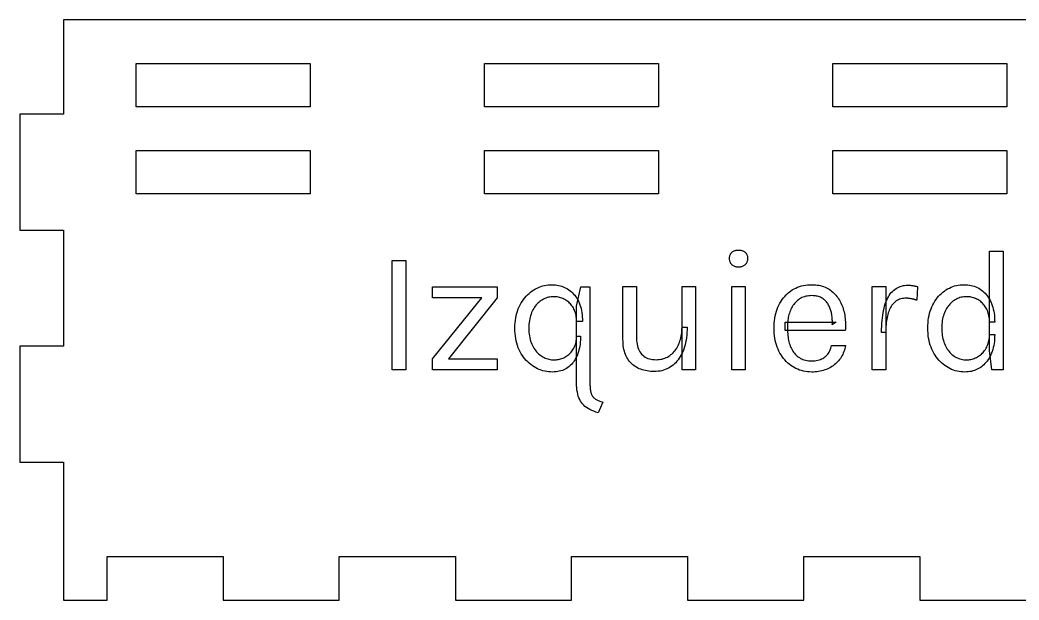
# Model space of a CAD drawing. Header units: millimetres. Extents: x 0 to 253, y 0 to 243.
# Drawn here: x 0 to 68.8, y 203 to 243 of the extents above; entities that cross this region are included whole.
import ezdxf

# ---------------------------------------------------------------- set-up
doc = ezdxf.new("R2010")
doc.units = ezdxf.units.MM
doc.layers.get('0').update_dxf_attribs({"linetype": 'CONTINUOUS'})

msp = doc.modelspace()

# ---------------------------------------------------------------- linework, layer by layer
for p, q in [((97, 243), (3, 243)), ((3, 243), (3, 236.5)), ((8, 237), (8, 240)), ((8, 240), (20, 240)), ((20, 240), (20, 237)), ((32, 237), (32, 240)), ((32, 240), (44, 240)), ((44, 240), (44, 237)), ((56, 237), (56, 240)), ((56, 240), (68, 240)), ((68, 240), (68, 237)), ((20, 237), (8, 237)), ((44, 237), (32, 237)), ((68, 237), (56, 237)), ((3, 236.5), (0, 236.5)), ((0, 236.5), (0, 228.5)), ((8, 231), (8, 234)), ((8, 234), (20, 234)), ((20, 234), (20, 231)), ((32, 231), (32, 234)), ((32, 234), (44, 234)), ((44, 234), (44, 231)), ((56, 231), (56, 234)), ((56, 234), (68, 234)), ((68, 234), (68, 231)), ((20, 231), (8, 231)), ((44, 231), (32, 231)), ((68, 231), (56, 231)), ((0, 228.5), (3, 228.5)), ((3, 228.5), (3, 220.5)), ((48.887, 226.558), (48.889, 226.61)), ((48.889, 226.505), (48.887, 226.558)), ((48.887, 226.558), (48.887, 226.558)), ((48.889, 226.61), (48.894, 226.659)), ((48.894, 226.454), (48.889, 226.505)), ((48.894, 226.659), (48.902, 226.707)), ((48.902, 226.707), (48.914, 226.752)), ((48.914, 226.752), (48.929, 226.795)), ((48.929, 226.795), (48.947, 226.836)), ((48.947, 226.836), (48.969, 226.875)), ((48.969, 226.875), (48.995, 226.911)), ((48.995, 226.911), (49.023, 226.946)), ((49.023, 226.946), (49.055, 226.978)), ((49.055, 226.978), (49.09, 227.008)), ((49.09, 227.008), (49.127, 227.034)), ((49.127, 227.034), (49.167, 227.058)), ((49.167, 227.058), (49.209, 227.078)), ((49.209, 227.078), (49.253, 227.095)), ((49.253, 227.095), (49.3, 227.109)), ((49.3, 227.109), (49.349, 227.12)), ((49.349, 227.12), (49.401, 227.128)), ((49.401, 227.128), (49.455, 227.132)), ((49.455, 227.132), (49.511, 227.134)), ((49.511, 227.134), (49.511, 227.134)), ((49.511, 227.134), (49.567, 227.132)), ((49.567, 227.132), (49.621, 227.128)), ((49.621, 227.128), (49.673, 227.12)), ((49.673, 227.12), (49.722, 227.109)), ((49.722, 227.109), (49.769, 227.095)), ((49.769, 227.095), (49.813, 227.078)), ((49.813, 227.078), (49.855, 227.058)), ((49.855, 227.058), (49.895, 227.034)), ((49.895, 227.034), (49.932, 227.008)), ((49.932, 227.008), (49.967, 226.978)), ((49.967, 226.978), (49.999, 226.946)), ((49.999, 226.946), (50.027, 226.911)), ((50.027, 226.911), (50.053, 226.875)), ((50.053, 226.875), (50.075, 226.836)), ((50.075, 226.836), (50.093, 226.795)), ((50.093, 226.795), (50.108, 226.752)), ((50.108, 226.752), (50.12, 226.707)), ((50.12, 226.707), (50.128, 226.659)), ((50.128, 226.659), (50.133, 226.61)), ((50.133, 226.505), (50.128, 226.454)), ((50.133, 226.61), (50.135, 226.558)), ((50.135, 226.558), (50.133, 226.505)), ((50.135, 226.558), (50.135, 226.558)), ((66.803, 220.21), (66.803, 227.05)), ((66.803, 227.05), (67.739, 227.05)), ((67.739, 227.05), (67.739, 218.866)), ((25.649, 218.866), (25.649, 226.402)), ((25.649, 226.402), (26.585, 226.402)), ((26.585, 226.402), (26.585, 218.866)), ((48.902, 226.405), (48.894, 226.454)), ((48.914, 226.359), (48.902, 226.405)), ((48.929, 226.314), (48.914, 226.359)), ((48.947, 226.272), (48.929, 226.314)), ((48.969, 226.231), (48.947, 226.272)), ((48.995, 226.193), (48.969, 226.231)), ((49.023, 226.157), (48.995, 226.193)), ((49.055, 226.123), (49.023, 226.157)), ((49.09, 226.092), (49.055, 226.123)), ((49.127, 226.064), (49.09, 226.092)), ((49.167, 226.039), (49.127, 226.064)), ((49.209, 226.017), (49.167, 226.039)), ((49.253, 225.999), (49.209, 226.017)), ((49.3, 225.984), (49.253, 225.999)), ((49.349, 225.973), (49.3, 225.984)), ((49.401, 225.965), (49.349, 225.973)), ((49.455, 225.96), (49.401, 225.965)), ((49.511, 225.958), (49.455, 225.96)), ((49.567, 225.96), (49.511, 225.958)), ((49.511, 225.958), (49.511, 225.958)), ((49.511, 225.958), (49.511, 225.958)), ((49.621, 225.965), (49.567, 225.96)), ((49.673, 225.973), (49.621, 225.965)), ((49.722, 225.984), (49.673, 225.973)), ((49.769, 225.999), (49.722, 225.984)), ((49.813, 226.017), (49.769, 225.999)), ((49.855, 226.039), (49.813, 226.017)), ((49.895, 226.064), (49.855, 226.039)), ((49.932, 226.092), (49.895, 226.064)), ((49.967, 226.123), (49.932, 226.092)), ((49.999, 226.157), (49.967, 226.123)), ((50.027, 226.193), (49.999, 226.157)), ((50.053, 226.231), (50.027, 226.193)), ((50.075, 226.272), (50.053, 226.231)), ((50.093, 226.314), (50.075, 226.272)), ((50.108, 226.359), (50.093, 226.314)), ((50.12, 226.405), (50.108, 226.359)), ((50.128, 226.454), (50.12, 226.405)), ((28.433, 223.846), (28.433, 224.602)), ((28.433, 224.602), (32.873, 224.602)), ((32.873, 224.602), (32.873, 223.846)), ((35.408, 224.386), (35.526, 224.454)), ((35.526, 224.454), (35.645, 224.516)), ((35.645, 224.516), (35.766, 224.57)), ((35.766, 224.57), (35.889, 224.616)), ((35.889, 224.616), (36.013, 224.656)), ((36.013, 224.656), (36.139, 224.688)), ((36.139, 224.688), (36.267, 224.714)), ((36.267, 224.714), (36.396, 224.732)), ((36.396, 224.732), (36.527, 224.742)), ((36.527, 224.742), (36.659, 224.746)), ((36.659, 224.746), (36.659, 224.746)), ((36.659, 224.746), (36.775, 224.743)), ((36.775, 224.743), (36.89, 224.734)), ((36.89, 224.734), (37.002, 224.72)), ((37.002, 224.72), (37.112, 224.7)), ((37.112, 224.7), (37.219, 224.674)), ((37.219, 224.674), (37.325, 224.642)), ((37.325, 224.642), (37.428, 224.605)), ((37.428, 224.605), (37.529, 224.562)), ((37.529, 224.562), (37.627, 224.513)), ((37.627, 224.513), (37.724, 224.458)), ((37.724, 224.458), (37.817, 224.398)), ((38.351, 223.258), (38.639, 224.602)), ((38.639, 224.602), (39.275, 224.602)), ((39.275, 224.602), (39.275, 217.894)), ((41.549, 220.966), (41.549, 224.614)), ((41.549, 224.614), (42.485, 224.614)), ((42.485, 224.614), (42.485, 221.038)), ((45.617, 218.866), (45.617, 224.614)), ((45.617, 224.614), (46.553, 224.614)), ((46.553, 224.614), (46.553, 218.866)), ((49.043, 218.866), (49.043, 224.614)), ((49.043, 224.614), (49.979, 224.614)), ((49.979, 224.614), (49.979, 218.866)), ((53.216, 224.383), (53.335, 224.452)), ((53.335, 224.452), (53.457, 224.514)), ((53.457, 224.514), (53.582, 224.568)), ((53.582, 224.568), (53.71, 224.615)), ((53.71, 224.615), (53.842, 224.655)), ((53.842, 224.655), (53.977, 224.688)), ((53.977, 224.688), (54.116, 224.713)), ((54.116, 224.713), (54.258, 224.731)), ((54.258, 224.731), (54.403, 224.742)), ((54.403, 224.742), (54.551, 224.746)), ((54.551, 224.746), (54.551, 224.746)), ((54.551, 224.746), (54.68, 224.743)), ((54.68, 224.743), (54.805, 224.735)), ((54.805, 224.735), (54.926, 224.722)), ((54.926, 224.722), (55.043, 224.704)), ((55.043, 224.704), (55.157, 224.68)), ((55.157, 224.68), (55.267, 224.651)), ((55.267, 224.651), (55.373, 224.617)), ((55.373, 224.617), (55.475, 224.577)), ((55.475, 224.577), (55.573, 224.532)), ((55.573, 224.532), (55.667, 224.482)), ((55.667, 224.482), (55.758, 224.427)), ((55.758, 224.427), (55.845, 224.369)), ((58.721, 218.866), (58.721, 224.614)), ((58.721, 224.614), (59.657, 224.614)), ((59.657, 224.614), (59.657, 218.866)), ((60.194, 224.353), (60.277, 224.421)), ((60.277, 224.421), (60.363, 224.482)), ((60.363, 224.482), (60.453, 224.535)), ((60.453, 224.535), (60.546, 224.581)), ((60.546, 224.581), (60.643, 224.621)), ((60.643, 224.621), (60.744, 224.653)), ((60.744, 224.653), (60.848, 224.678)), ((60.848, 224.678), (60.955, 224.696)), ((60.955, 224.696), (61.066, 224.706)), ((61.066, 224.706), (61.181, 224.71)), ((61.181, 224.71), (61.181, 224.71)), ((61.181, 224.71), (61.219, 224.71)), ((61.219, 224.71), (61.256, 224.709)), ((61.256, 224.709), (61.293, 224.708)), ((61.293, 224.708), (61.329, 224.706)), ((61.329, 224.706), (61.365, 224.703)), ((61.365, 224.703), (61.4, 224.7)), ((61.4, 224.7), (61.434, 224.697)), ((61.434, 224.697), (61.467, 224.693)), ((61.467, 224.693), (61.5, 224.688)), ((61.5, 224.688), (61.532, 224.683)), ((61.532, 224.683), (61.564, 224.677)), ((61.564, 224.677), (61.596, 224.671)), ((61.596, 224.671), (61.628, 224.664)), ((61.628, 224.664), (61.66, 224.657)), ((61.66, 224.657), (61.692, 224.649)), ((61.692, 224.649), (61.724, 224.641)), ((61.724, 224.641), (61.756, 224.632)), ((61.756, 224.632), (61.788, 224.623)), ((61.788, 224.623), (61.821, 224.613)), ((61.853, 224.602), (61.793, 223.678)), ((61.821, 224.613), (61.853, 224.602)), ((61.853, 224.602), (61.853, 224.602)), ((63.806, 224.383), (63.921, 224.452)), ((63.921, 224.452), (64.037, 224.514)), ((64.037, 224.514), (64.156, 224.568)), ((64.156, 224.568), (64.277, 224.615)), ((64.277, 224.615), (64.401, 224.655)), ((64.401, 224.655), (64.526, 224.688)), ((64.526, 224.688), (64.654, 224.713)), ((64.654, 224.713), (64.784, 224.731)), ((64.784, 224.731), (64.917, 224.742)), ((64.917, 224.742), (65.051, 224.746)), ((65.051, 224.746), (65.051, 224.746)), ((65.051, 224.746), (65.175, 224.743)), ((65.175, 224.743), (65.297, 224.734)), ((65.297, 224.734), (65.415, 224.718)), ((65.415, 224.718), (65.531, 224.697)), ((65.531, 224.697), (65.643, 224.669)), ((65.643, 224.669), (65.752, 224.636)), ((65.752, 224.636), (65.858, 224.596)), ((65.858, 224.596), (65.961, 224.55)), ((65.961, 224.55), (66.061, 224.498)), ((66.061, 224.498), (66.158, 224.44)), ((66.158, 224.44), (66.251, 224.376)), ((28.433, 219.622), (31.817, 223.846)), ((31.817, 223.846), (28.433, 223.846)), ((32.873, 223.846), (29.537, 219.622)), ((34.616, 223.61), (34.699, 223.729)), ((34.699, 223.729), (34.787, 223.842)), ((34.787, 223.842), (34.879, 223.948)), ((34.879, 223.948), (34.976, 224.048)), ((34.976, 224.048), (35.077, 224.142)), ((35.077, 224.142), (35.183, 224.23)), ((35.183, 224.23), (35.293, 224.311)), ((35.293, 224.311), (35.408, 224.386)), ((36.08, 223.753), (36, 223.709)), ((36.162, 223.792), (36.08, 223.753)), ((36.245, 223.825), (36.162, 223.792)), ((36.331, 223.853), (36.245, 223.825)), ((36.417, 223.877), (36.331, 223.853)), ((36.505, 223.895), (36.417, 223.877)), ((36.595, 223.908), (36.505, 223.895)), ((36.686, 223.915), (36.595, 223.908)), ((36.779, 223.918), (36.686, 223.915)), ((36.86, 223.916), (36.779, 223.918)), ((36.779, 223.918), (36.779, 223.918)), ((36.94, 223.91), (36.86, 223.916)), ((37.019, 223.9), (36.94, 223.91)), ((37.098, 223.886), (37.019, 223.9)), ((37.175, 223.869), (37.098, 223.886)), ((37.251, 223.847), (37.175, 223.869)), ((37.327, 223.821), (37.251, 223.847)), ((37.401, 223.791), (37.327, 223.821)), ((37.475, 223.758), (37.401, 223.791)), ((37.547, 223.72), (37.475, 223.758)), ((37.817, 224.398), (37.907, 224.332)), ((37.907, 224.332), (37.992, 224.26)), ((37.992, 224.26), (38.074, 224.183)), ((38.074, 224.183), (38.151, 224.1)), ((38.151, 224.1), (38.225, 224.012)), ((38.225, 224.012), (38.295, 223.918)), ((38.295, 223.918), (38.36, 223.819)), ((38.36, 223.819), (38.422, 223.714)), ((52.519, 223.72), (52.604, 223.834)), ((52.604, 223.834), (52.693, 223.941)), ((52.693, 223.941), (52.788, 224.042)), ((52.788, 224.042), (52.887, 224.137)), ((52.887, 224.137), (52.992, 224.225)), ((52.992, 224.225), (53.101, 224.307)), ((53.101, 224.307), (53.216, 224.383)), ((53.715, 223.762), (53.639, 223.708)), ((53.795, 223.81), (53.715, 223.762)), ((53.878, 223.852), (53.795, 223.81)), ((53.965, 223.888), (53.878, 223.852)), ((54.056, 223.919), (53.965, 223.888)), ((54.15, 223.945), (54.056, 223.919)), ((54.248, 223.965), (54.15, 223.945)), ((54.349, 223.979), (54.248, 223.965)), ((54.454, 223.987), (54.349, 223.979)), ((54.563, 223.99), (54.454, 223.987)), ((54.649, 223.988), (54.563, 223.99)), ((54.563, 223.99), (54.563, 223.99)), ((54.732, 223.983), (54.649, 223.988)), ((54.812, 223.974), (54.732, 223.983)), ((54.888, 223.961), (54.812, 223.974)), ((54.962, 223.945), (54.888, 223.961)), ((55.032, 223.925), (54.962, 223.945)), ((55.1, 223.902), (55.032, 223.925)), ((55.164, 223.875), (55.1, 223.902)), ((55.225, 223.844), (55.164, 223.875)), ((55.283, 223.81), (55.225, 223.844)), ((55.338, 223.773), (55.283, 223.81)), ((55.391, 223.733), (55.338, 223.773)), ((55.441, 223.691), (55.391, 223.733)), ((55.845, 224.369), (55.928, 224.307)), ((55.928, 224.307), (56.008, 224.241)), ((56.008, 224.241), (56.084, 224.172)), ((56.084, 224.172), (56.157, 224.098)), ((56.157, 224.098), (56.226, 224.021)), ((56.226, 224.021), (56.291, 223.941)), ((56.291, 223.941), (56.353, 223.856)), ((56.353, 223.856), (56.411, 223.768)), ((56.411, 223.768), (56.466, 223.677)), ((59.723, 223.674), (59.778, 223.793)), ((59.778, 223.793), (59.838, 223.905)), ((59.838, 223.905), (59.901, 224.009)), ((59.901, 224.009), (59.969, 224.106)), ((59.969, 224.106), (60.04, 224.196)), ((60.04, 224.196), (60.115, 224.278)), ((60.115, 224.278), (60.194, 224.353)), ((60.612, 223.737), (60.532, 223.705)), ((60.697, 223.763), (60.612, 223.737)), ((60.785, 223.784), (60.697, 223.763)), ((60.877, 223.798), (60.785, 223.784)), ((60.973, 223.807), (60.877, 223.798)), ((61.073, 223.81), (60.973, 223.807)), ((61.105, 223.81), (61.073, 223.81)), ((61.073, 223.81), (61.073, 223.81)), ((61.137, 223.808), (61.105, 223.81)), ((61.17, 223.806), (61.137, 223.808)), ((61.205, 223.804), (61.17, 223.806)), ((61.239, 223.8), (61.205, 223.804)), ((61.275, 223.796), (61.239, 223.8)), ((61.312, 223.791), (61.275, 223.796)), ((61.349, 223.785), (61.312, 223.791)), ((61.388, 223.778), (61.349, 223.785)), ((61.427, 223.771), (61.388, 223.778)), ((61.466, 223.763), (61.427, 223.771)), ((61.505, 223.755), (61.466, 223.763)), ((61.543, 223.746), (61.505, 223.755)), ((61.581, 223.737), (61.543, 223.746)), ((61.617, 223.728), (61.581, 223.737)), ((61.654, 223.719), (61.617, 223.728)), ((63.122, 223.723), (63.207, 223.836)), ((63.207, 223.836), (63.295, 223.943)), ((63.295, 223.943), (63.388, 224.043)), ((63.388, 224.043), (63.486, 224.137)), ((63.486, 224.137), (63.588, 224.225)), ((63.588, 224.225), (63.695, 224.307)), ((63.695, 224.307), (63.806, 224.383)), ((64.522, 223.751), (64.442, 223.707)), ((64.603, 223.79), (64.522, 223.751)), ((64.687, 223.824), (64.603, 223.79)), ((64.771, 223.853), (64.687, 223.824)), ((64.858, 223.876), (64.771, 223.853)), ((64.945, 223.895), (64.858, 223.876)), ((65.035, 223.908), (64.945, 223.895)), ((65.126, 223.915), (65.035, 223.908)), ((65.219, 223.918), (65.126, 223.915)), ((65.301, 223.916), (65.219, 223.918)), ((65.219, 223.918), (65.219, 223.918)), ((65.382, 223.91), (65.301, 223.916)), ((65.463, 223.9), (65.382, 223.91)), ((65.542, 223.886), (65.463, 223.9)), ((65.62, 223.868), (65.542, 223.886)), ((65.696, 223.846), (65.62, 223.868)), ((65.772, 223.82), (65.696, 223.846)), ((65.847, 223.789), (65.772, 223.82)), ((65.92, 223.755), (65.847, 223.789)), ((65.993, 223.717), (65.92, 223.755)), ((66.251, 224.376), (66.34, 224.307)), ((66.34, 224.307), (66.425, 224.232)), ((66.425, 224.232), (66.506, 224.152)), ((66.506, 224.152), (66.582, 224.066)), ((66.582, 224.066), (66.654, 223.976)), ((66.654, 223.976), (66.721, 223.879)), ((66.721, 223.879), (66.785, 223.778)), ((66.785, 223.778), (66.844, 223.671)), ((34.279, 222.927), (34.333, 223.075)), ((34.333, 223.075), (34.395, 223.217)), ((34.395, 223.217), (34.463, 223.354)), ((34.463, 223.354), (34.537, 223.485)), ((34.537, 223.485), (34.616, 223.61)), ((35.397, 223.101), (35.345, 223.011)), ((35.451, 223.187), (35.397, 223.101)), ((35.509, 223.268), (35.451, 223.187)), ((35.57, 223.345), (35.509, 223.268)), ((35.634, 223.417), (35.57, 223.345)), ((35.701, 223.485), (35.634, 223.417)), ((35.771, 223.548), (35.701, 223.485)), ((35.845, 223.606), (35.771, 223.548)), ((35.921, 223.66), (35.845, 223.606)), ((36, 223.709), (35.921, 223.66)), ((37.618, 223.679), (37.547, 223.72)), ((37.685, 223.633), (37.618, 223.679)), ((37.751, 223.585), (37.685, 223.633)), ((37.813, 223.532), (37.751, 223.585)), ((37.873, 223.476), (37.813, 223.532)), ((37.929, 223.417), (37.873, 223.476)), ((37.983, 223.353), (37.929, 223.417)), ((38.035, 223.286), (37.983, 223.353)), ((38.083, 223.215), (38.035, 223.286)), ((38.129, 223.141), (38.083, 223.215)), ((38.171, 223.063), (38.129, 223.141)), ((38.209, 222.982), (38.171, 223.063)), ((38.351, 217.954), (38.351, 223.258)), ((38.422, 223.714), (38.48, 223.603)), ((38.48, 223.603), (38.533, 223.487)), ((38.533, 223.487), (38.58, 223.366)), ((38.58, 223.366), (38.622, 223.239)), ((38.622, 223.239), (38.659, 223.107)), ((38.659, 223.107), (38.689, 222.969)), ((52.124, 222.911), (52.174, 223.06)), ((52.174, 223.06), (52.231, 223.204)), ((52.231, 223.204), (52.295, 223.342)), ((52.295, 223.342), (52.365, 223.474)), ((52.365, 223.474), (52.439, 223.601)), ((52.439, 223.601), (52.519, 223.72)), ((53.12, 223.057), (53.081, 222.967)), ((53.163, 223.144), (53.12, 223.057)), ((53.209, 223.226), (53.163, 223.144)), ((53.26, 223.306), (53.209, 223.226)), ((53.314, 223.382), (53.26, 223.306)), ((53.371, 223.454), (53.314, 223.382)), ((53.433, 223.523), (53.371, 223.454)), ((53.498, 223.588), (53.433, 223.523)), ((53.566, 223.65), (53.498, 223.588)), ((53.639, 223.708), (53.566, 223.65)), ((55.488, 223.647), (55.441, 223.691)), ((55.534, 223.601), (55.488, 223.647)), ((55.576, 223.552), (55.534, 223.601)), ((55.616, 223.501), (55.576, 223.552)), ((55.654, 223.447), (55.616, 223.501)), ((55.689, 223.391), (55.654, 223.447)), ((55.721, 223.333), (55.689, 223.391)), ((55.751, 223.273), (55.721, 223.333)), ((55.779, 223.212), (55.751, 223.273)), ((55.806, 223.15), (55.779, 223.212)), ((55.83, 223.086), (55.806, 223.15)), ((55.852, 223.022), (55.83, 223.086)), ((56.466, 223.677), (56.517, 223.583)), ((56.517, 223.583), (56.565, 223.487)), ((56.565, 223.487), (56.609, 223.389)), ((56.609, 223.389), (56.65, 223.289)), ((56.65, 223.289), (56.688, 223.186)), ((56.688, 223.186), (56.722, 223.081)), ((56.722, 223.081), (56.753, 222.973)), ((59.503, 222.969), (59.539, 223.125)), ((59.539, 223.125), (59.579, 223.273)), ((59.579, 223.273), (59.623, 223.414)), ((59.623, 223.414), (59.671, 223.548)), ((59.671, 223.548), (59.723, 223.674)), ((59.938, 223.084), (59.898, 222.995)), ((59.982, 223.169), (59.938, 223.084)), ((60.029, 223.248), (59.982, 223.169)), ((60.079, 223.323), (60.029, 223.248)), ((60.133, 223.393), (60.079, 223.323)), ((60.19, 223.458), (60.133, 223.393)), ((60.251, 223.519), (60.19, 223.458)), ((60.315, 223.574), (60.251, 223.519)), ((60.384, 223.624), (60.315, 223.574)), ((60.456, 223.667), (60.384, 223.624)), ((60.532, 223.705), (60.456, 223.667)), ((61.689, 223.709), (61.654, 223.719)), ((61.725, 223.699), (61.689, 223.709)), ((61.759, 223.689), (61.725, 223.699)), ((61.793, 223.678), (61.759, 223.689)), ((62.723, 222.923), (62.774, 223.069)), ((62.774, 223.069), (62.832, 223.211)), ((62.832, 223.211), (62.897, 223.348)), ((62.897, 223.348), (62.968, 223.479)), ((62.968, 223.479), (63.043, 223.604)), ((63.043, 223.604), (63.122, 223.723)), ((63.845, 223.097), (63.794, 223.007)), ((63.899, 223.183), (63.845, 223.097)), ((63.956, 223.264), (63.899, 223.183)), ((64.016, 223.34), (63.956, 223.264)), ((64.079, 223.413), (64.016, 223.34)), ((64.146, 223.48), (64.079, 223.413)), ((64.215, 223.544), (64.146, 223.48)), ((64.288, 223.603), (64.215, 223.544)), ((64.364, 223.657), (64.288, 223.603)), ((64.442, 223.707), (64.364, 223.657)), ((66.064, 223.675), (65.993, 223.717)), ((66.132, 223.629), (66.064, 223.675)), ((66.197, 223.579), (66.132, 223.629)), ((66.259, 223.526), (66.197, 223.579)), ((66.319, 223.469), (66.259, 223.526)), ((66.376, 223.408), (66.319, 223.469)), ((66.431, 223.343), (66.376, 223.408)), ((66.483, 223.274), (66.431, 223.343)), ((66.532, 223.202), (66.483, 223.274)), ((66.578, 223.126), (66.532, 223.202)), ((66.621, 223.046), (66.578, 223.126)), ((66.659, 222.963), (66.621, 223.046)), ((66.844, 223.671), (66.899, 223.558)), ((66.899, 223.558), (66.949, 223.44)), ((66.949, 223.44), (66.994, 223.318)), ((66.994, 223.318), (67.034, 223.191)), ((67.034, 223.191), (67.068, 223.059)), ((67.068, 223.059), (67.097, 222.922)), ((34.135, 222.284), (34.161, 222.453)), ((34.161, 222.453), (34.193, 222.616)), ((34.193, 222.616), (34.233, 222.774)), ((34.233, 222.774), (34.279, 222.927)), ((35.121, 222.381), (35.1, 222.262)), ((35.147, 222.496), (35.121, 222.381)), ((35.178, 222.607), (35.147, 222.496)), ((35.213, 222.714), (35.178, 222.607)), ((35.253, 222.817), (35.213, 222.714)), ((35.297, 222.916), (35.253, 222.817)), ((35.345, 223.011), (35.297, 222.916)), ((38.242, 222.896), (38.209, 222.982)), ((38.271, 222.808), (38.242, 222.896)), ((38.295, 222.716), (38.271, 222.808)), ((38.315, 222.62), (38.295, 222.716)), ((38.331, 222.521), (38.315, 222.62)), ((38.342, 222.418), (38.331, 222.521)), ((38.349, 222.312), (38.342, 222.418)), ((38.689, 222.969), (38.714, 222.826)), ((38.714, 222.826), (38.734, 222.678)), ((38.734, 222.678), (38.748, 222.525)), ((38.748, 222.525), (38.756, 222.366)), ((38.756, 222.366), (38.759, 222.202)), ((51.989, 222.263), (52.013, 222.433)), ((52.013, 222.433), (52.043, 222.598)), ((52.043, 222.598), (52.08, 222.757)), ((52.08, 222.757), (52.124, 222.911)), ((52.925, 222.389), (52.912, 222.288)), ((52.942, 222.489), (52.925, 222.389)), ((52.962, 222.588), (52.942, 222.489)), ((52.986, 222.685), (52.962, 222.588)), ((53.014, 222.78), (52.986, 222.685)), ((53.046, 222.874), (53.014, 222.78)), ((53.081, 222.967), (53.046, 222.874)), ((55.873, 222.956), (55.852, 223.022)), ((55.891, 222.889), (55.873, 222.956)), ((55.907, 222.821), (55.891, 222.889)), ((55.922, 222.752), (55.907, 222.821)), ((55.934, 222.682), (55.922, 222.752)), ((55.945, 222.611), (55.934, 222.682)), ((55.954, 222.54), (55.945, 222.611)), ((55.961, 222.47), (55.954, 222.54)), ((55.968, 222.399), (55.961, 222.47)), ((55.972, 222.328), (55.968, 222.399)), ((56.753, 222.973), (56.78, 222.863)), ((56.78, 222.863), (56.804, 222.751)), ((56.804, 222.751), (56.825, 222.637)), ((56.825, 222.637), (56.842, 222.523)), ((56.842, 222.523), (56.856, 222.407)), ((56.856, 222.407), (56.867, 222.291)), ((59.403, 222.273), (59.422, 222.458)), ((59.422, 222.458), (59.445, 222.636)), ((59.445, 222.636), (59.472, 222.806)), ((59.472, 222.806), (59.503, 222.969)), ((59.726, 222.366), (59.708, 222.248)), ((59.747, 222.481), (59.726, 222.366)), ((59.771, 222.593), (59.747, 222.481)), ((59.798, 222.7), (59.771, 222.593)), ((59.828, 222.803), (59.798, 222.7)), ((59.861, 222.902), (59.828, 222.803)), ((59.898, 222.995), (59.861, 222.902)), ((62.586, 222.287), (62.61, 222.453)), ((62.61, 222.453), (62.641, 222.614)), ((62.641, 222.614), (62.678, 222.771)), ((62.678, 222.771), (62.723, 222.923)), ((63.573, 222.383), (63.552, 222.265)), ((63.598, 222.496), (63.573, 222.383)), ((63.628, 222.606), (63.598, 222.496)), ((63.663, 222.712), (63.628, 222.606)), ((63.702, 222.815), (63.663, 222.712)), ((63.746, 222.913), (63.702, 222.815)), ((63.794, 223.007), (63.746, 222.913)), ((66.693, 222.876), (66.659, 222.963)), ((66.722, 222.785), (66.693, 222.876)), ((66.747, 222.691), (66.722, 222.785)), ((66.767, 222.593), (66.747, 222.691)), ((66.783, 222.492), (66.767, 222.593)), ((66.794, 222.387), (66.783, 222.492)), ((66.801, 222.278), (66.794, 222.387)), ((67.097, 222.922), (67.121, 222.78)), ((67.121, 222.78), (67.139, 222.634)), ((67.139, 222.634), (67.152, 222.483)), ((67.152, 222.483), (67.16, 222.327)), ((34.103, 221.746), (34.107, 221.931)), ((34.107, 221.559), (34.103, 221.746)), ((34.103, 221.746), (34.103, 221.746)), ((34.107, 221.931), (34.117, 222.11)), ((34.117, 222.11), (34.135, 222.284)), ((35.065, 221.881), (35.063, 221.746)), ((35.063, 221.746), (35.063, 221.746)), ((35.063, 221.746), (35.065, 221.605)), ((35.072, 222.012), (35.065, 221.881)), ((35.084, 222.139), (35.072, 222.012)), ((35.1, 222.262), (35.084, 222.139)), ((38.351, 222.202), (38.349, 222.312)), ((38.759, 222.202), (38.351, 222.202)), ((38.759, 222.202), (38.759, 222.202)), ((45.608, 221.562), (45.615, 221.689)), ((45.615, 221.689), (45.617, 221.818)), ((45.617, 221.818), (45.617, 221.818)), ((45.617, 221.818), (45.965, 221.818)), ((45.965, 221.818), (45.962, 221.628)), ((51.959, 221.722), (51.962, 221.908)), ((51.962, 221.548), (51.959, 221.722)), ((51.959, 221.722), (51.959, 221.722)), ((51.962, 221.908), (51.972, 222.088)), ((51.972, 222.088), (51.989, 222.263)), ((52.715, 221.578), (52.715, 222.154)), ((52.715, 222.154), (56.249, 222.154)), ((52.897, 222.08), (52.895, 221.974)), ((52.895, 221.974), (52.895, 221.974)), ((52.895, 221.974), (52.895, 221.59)), ((52.902, 222.185), (52.897, 222.08)), ((52.912, 222.288), (52.902, 222.185)), ((55.975, 222.257), (55.972, 222.328)), ((56.249, 222.154), (55.973, 221.974)), ((55.973, 221.974), (55.976, 222.045)), ((55.977, 222.186), (55.975, 222.257)), ((55.976, 222.045), (55.977, 222.116)), ((55.977, 222.116), (55.977, 222.186)), ((56.867, 222.291), (56.875, 222.174)), ((56.875, 221.699), (56.867, 221.578)), ((56.875, 222.174), (56.88, 222.057)), ((56.88, 221.819), (56.875, 221.699)), ((56.88, 222.057), (56.881, 221.938)), ((56.881, 221.938), (56.88, 221.819)), ((59.369, 221.458), (59.371, 221.673)), ((59.371, 221.673), (59.377, 221.88)), ((59.377, 221.88), (59.388, 222.08)), ((59.388, 222.08), (59.403, 222.273)), ((59.663, 221.736), (59.658, 221.599)), ((59.67, 221.87), (59.663, 221.736)), ((59.68, 221.999), (59.67, 221.87)), ((59.692, 222.125), (59.68, 221.999)), ((59.708, 222.248), (59.692, 222.125)), ((62.555, 221.758), (62.558, 221.939)), ((62.558, 221.576), (62.555, 221.758)), ((62.555, 221.758), (62.555, 221.758)), ((62.558, 221.939), (62.569, 222.115)), ((62.569, 222.115), (62.586, 222.287)), ((63.517, 221.891), (63.515, 221.758)), ((63.515, 221.758), (63.515, 221.758)), ((63.515, 221.758), (63.517, 221.623)), ((63.524, 222.019), (63.517, 221.891)), ((63.536, 222.144), (63.524, 222.019)), ((63.552, 222.265), (63.536, 222.144)), ((66.803, 222.166), (66.801, 222.278)), ((67.163, 222.166), (66.803, 222.166)), ((67.16, 222.327), (67.163, 222.166)), ((67.163, 222.166), (67.163, 222.166)), ((34.118, 221.378), (34.107, 221.559)), ((34.136, 221.202), (34.118, 221.378)), ((34.161, 221.031), (34.136, 221.202)), ((34.194, 220.865), (34.161, 221.031)), ((35.065, 221.605), (35.073, 221.47)), ((35.073, 221.47), (35.085, 221.338)), ((35.085, 221.338), (35.103, 221.211)), ((35.103, 221.211), (35.125, 221.089)), ((35.125, 221.089), (35.153, 220.971)), ((38.331, 220.898), (38.342, 220.997)), ((38.342, 220.997), (38.349, 221.1)), ((38.349, 221.1), (38.351, 221.206)), ((38.351, 221.206), (38.351, 221.206)), ((38.351, 221.206), (38.627, 221.206)), ((38.625, 221.059), (38.618, 220.916)), ((38.627, 221.206), (38.625, 221.059)), ((42.485, 221.038), (42.489, 220.897)), ((45.477, 220.866), (45.51, 220.974)), ((45.51, 220.974), (45.538, 221.086)), ((45.538, 221.086), (45.562, 221.201)), ((45.562, 221.201), (45.582, 221.318)), ((45.582, 221.318), (45.597, 221.439)), ((45.597, 221.439), (45.608, 221.562)), ((45.92, 221.09), (45.895, 220.923)), ((45.94, 221.264), (45.92, 221.09)), ((45.954, 221.443), (45.94, 221.264)), ((45.962, 221.628), (45.954, 221.443)), ((51.973, 221.377), (51.962, 221.548)), ((51.99, 221.211), (51.973, 221.377)), ((52.013, 221.049), (51.99, 221.211)), ((52.044, 220.891), (52.013, 221.049)), ((56.867, 221.578), (52.715, 221.578)), ((52.895, 221.59), (52.897, 221.471)), ((52.897, 221.471), (52.902, 221.355)), ((52.902, 221.355), (52.911, 221.241)), ((52.911, 221.241), (52.924, 221.13)), ((52.924, 221.13), (52.941, 221.022)), ((52.941, 221.022), (52.961, 220.915)), ((56.867, 221.578), (56.867, 221.578)), ((59.657, 221.458), (59.369, 221.458)), ((59.658, 221.599), (59.657, 221.458)), ((59.657, 221.458), (59.657, 221.458)), ((59.657, 221.458), (59.657, 221.458)), ((62.569, 221.398), (62.558, 221.576)), ((62.586, 221.225), (62.569, 221.398)), ((62.611, 221.058), (62.586, 221.225)), ((62.642, 220.895), (62.611, 221.058)), ((63.517, 221.623), (63.524, 221.492)), ((63.524, 221.492), (63.536, 221.365)), ((63.536, 221.365), (63.552, 221.242)), ((63.552, 221.242), (63.573, 221.122)), ((63.573, 221.122), (63.598, 221.006)), ((63.598, 221.006), (63.628, 220.894)), ((66.766, 220.894), (66.782, 220.994)), ((66.782, 220.994), (66.794, 221.097)), ((66.794, 221.097), (66.801, 221.204)), ((66.801, 221.204), (66.803, 221.314)), ((66.803, 221.314), (66.803, 221.314)), ((66.803, 221.314), (67.163, 221.314)), ((67.152, 220.991), (67.138, 220.837)), ((67.16, 221.15), (67.152, 220.991)), ((67.163, 221.314), (67.16, 221.15)), ((3, 220.5), (0, 220.5)), ((0, 220.5), (0, 212.5)), ((34.234, 220.706), (34.194, 220.865)), ((34.281, 220.551), (34.234, 220.706)), ((34.335, 220.402), (34.281, 220.551)), ((34.397, 220.258), (34.335, 220.402)), ((35.153, 220.971), (35.185, 220.858)), ((35.185, 220.858), (35.222, 220.75)), ((35.222, 220.75), (35.265, 220.645)), ((35.265, 220.645), (35.312, 220.546)), ((35.312, 220.546), (35.363, 220.451)), ((35.363, 220.451), (35.417, 220.361)), ((35.417, 220.361), (35.475, 220.276)), ((38.08, 220.229), (38.126, 220.3)), ((38.126, 220.3), (38.169, 220.375)), ((38.169, 220.375), (38.207, 220.453)), ((38.207, 220.453), (38.241, 220.535)), ((38.241, 220.535), (38.27, 220.621)), ((38.27, 220.621), (38.295, 220.709)), ((38.295, 220.709), (38.315, 220.802)), ((38.315, 220.802), (38.331, 220.898)), ((38.547, 220.38), (38.518, 220.256)), ((38.572, 220.508), (38.547, 220.38)), ((38.591, 220.641), (38.572, 220.508)), ((38.607, 220.776), (38.591, 220.641)), ((38.618, 220.916), (38.607, 220.776)), ((41.552, 220.819), (41.549, 220.966)), ((41.549, 220.966), (41.549, 220.966)), ((41.549, 220.966), (41.549, 220.966)), ((41.56, 220.676), (41.552, 220.819)), ((41.573, 220.539), (41.56, 220.676)), ((41.592, 220.408), (41.573, 220.539)), ((41.617, 220.281), (41.592, 220.408)), ((42.489, 220.897), (42.499, 220.764)), ((42.499, 220.764), (42.517, 220.637)), ((42.517, 220.637), (42.541, 220.518)), ((42.541, 220.518), (42.573, 220.405)), ((42.573, 220.405), (42.611, 220.299)), ((42.611, 220.299), (42.657, 220.201)), ((45.134, 220.205), (45.194, 220.286)), ((45.194, 220.286), (45.25, 220.373)), ((45.25, 220.373), (45.303, 220.463)), ((45.303, 220.463), (45.352, 220.558)), ((45.352, 220.558), (45.398, 220.657)), ((45.398, 220.657), (45.44, 220.76)), ((45.44, 220.76), (45.477, 220.866)), ((45.739, 220.308), (45.686, 220.168)), ((45.786, 220.453), (45.739, 220.308)), ((45.828, 220.604), (45.786, 220.453)), ((45.865, 220.76), (45.828, 220.604)), ((45.895, 220.923), (45.865, 220.76)), ((52.081, 220.737), (52.044, 220.891)), ((52.125, 220.587), (52.081, 220.737)), ((52.176, 220.441), (52.125, 220.587)), ((52.234, 220.3), (52.176, 220.441)), ((52.298, 220.162), (52.234, 220.3)), ((52.961, 220.915), (52.985, 220.812)), ((52.985, 220.812), (53.012, 220.711)), ((53.012, 220.711), (53.043, 220.612)), ((53.043, 220.612), (53.078, 220.516)), ((53.078, 220.516), (53.116, 220.423)), ((53.116, 220.423), (53.159, 220.334)), ((53.159, 220.334), (53.204, 220.249)), ((55.835, 220.264), (55.865, 220.357)), ((55.865, 220.357), (55.889, 220.455)), ((55.889, 220.455), (55.907, 220.558)), ((55.907, 220.558), (55.907, 220.558)), ((55.907, 220.558), (56.879, 220.558)), ((56.834, 220.336), (56.804, 220.23)), ((56.859, 220.446), (56.834, 220.336)), ((56.879, 220.558), (56.859, 220.446)), ((62.68, 220.737), (62.642, 220.895)), ((62.726, 220.583), (62.68, 220.737)), ((62.778, 220.435), (62.726, 220.583)), ((62.837, 220.292), (62.778, 220.435)), ((62.903, 220.153), (62.837, 220.292)), ((63.628, 220.894), (63.663, 220.786)), ((63.663, 220.786), (63.702, 220.682)), ((63.702, 220.682), (63.746, 220.582)), ((63.746, 220.582), (63.794, 220.486)), ((63.794, 220.486), (63.845, 220.394)), ((63.845, 220.394), (63.899, 220.307)), ((63.899, 220.307), (63.956, 220.225)), ((66.47, 220.213), (66.521, 220.286)), ((66.521, 220.286), (66.569, 220.363)), ((66.569, 220.363), (66.613, 220.443)), ((66.613, 220.443), (66.653, 220.527)), ((66.653, 220.527), (66.688, 220.614)), ((66.688, 220.614), (66.719, 220.704)), ((66.719, 220.704), (66.745, 220.797)), ((66.745, 220.797), (66.766, 220.894)), ((67.065, 220.405), (67.029, 220.271)), ((67.095, 220.544), (67.065, 220.405)), ((67.119, 220.688), (67.095, 220.544)), ((67.138, 220.837), (67.119, 220.688)), ((28.433, 218.866), (28.433, 219.622)), ((29.537, 219.622), (32.873, 219.622)), ((32.873, 219.622), (32.873, 218.866)), ((34.466, 220.12), (34.397, 220.258)), ((34.541, 219.988), (34.466, 220.12)), ((34.62, 219.862), (34.541, 219.988)), ((34.704, 219.742), (34.62, 219.862)), ((34.793, 219.628), (34.704, 219.742)), ((34.886, 219.522), (34.793, 219.628)), ((35.475, 220.276), (35.535, 220.195)), ((35.535, 220.195), (35.598, 220.119)), ((35.598, 220.119), (35.664, 220.048)), ((35.664, 220.048), (35.733, 219.982)), ((35.733, 219.982), (35.804, 219.92)), ((35.804, 219.92), (35.879, 219.863)), ((35.879, 219.863), (35.957, 219.811)), ((35.957, 219.811), (36.037, 219.764)), ((36.037, 219.764), (36.117, 219.721)), ((36.117, 219.721), (36.198, 219.684)), ((36.198, 219.684), (36.281, 219.652)), ((36.281, 219.652), (36.364, 219.624)), ((36.364, 219.624), (36.447, 219.602)), ((36.447, 219.602), (36.532, 219.584)), ((37.102, 219.592), (37.177, 219.608)), ((37.177, 219.608), (37.252, 219.629)), ((37.252, 219.629), (37.326, 219.653)), ((37.326, 219.653), (37.4, 219.681)), ((37.4, 219.681), (37.472, 219.713)), ((37.472, 219.713), (37.544, 219.748)), ((37.544, 219.748), (37.614, 219.787)), ((37.614, 219.787), (37.682, 219.83)), ((37.682, 219.83), (37.746, 219.876)), ((37.746, 219.876), (37.808, 219.926)), ((37.808, 219.926), (37.868, 219.979)), ((37.868, 219.979), (37.925, 220.036)), ((37.925, 220.036), (37.979, 220.097)), ((37.979, 220.097), (38.031, 220.161)), ((38.031, 220.161), (38.08, 220.229)), ((38.308, 219.691), (38.253, 219.591)), ((38.358, 219.795), (38.308, 219.691)), ((38.405, 219.904), (38.358, 219.795)), ((38.447, 220.017), (38.405, 219.904)), ((38.485, 220.135), (38.447, 220.017)), ((38.518, 220.256), (38.485, 220.135)), ((41.646, 220.16), (41.617, 220.281)), ((41.681, 220.044), (41.646, 220.16)), ((41.722, 219.933), (41.681, 220.044)), ((41.768, 219.827), (41.722, 219.933)), ((41.819, 219.727), (41.768, 219.827)), ((41.875, 219.632), (41.819, 219.727)), ((41.936, 219.541), (41.875, 219.632)), ((42.657, 220.201), (42.71, 220.109)), ((42.71, 220.109), (42.769, 220.024)), ((42.769, 220.024), (42.836, 219.946)), ((42.836, 219.946), (42.909, 219.875)), ((42.909, 219.875), (42.989, 219.812)), ((42.989, 219.812), (43.074, 219.756)), ((43.074, 219.756), (43.165, 219.708)), ((43.165, 219.708), (43.263, 219.667)), ((43.263, 219.667), (43.366, 219.634)), ((43.366, 219.634), (43.476, 219.607)), ((43.476, 219.607), (43.592, 219.589)), ((44.051, 219.586), (44.152, 219.6)), ((44.152, 219.6), (44.25, 219.62)), ((44.25, 219.62), (44.346, 219.646)), ((44.346, 219.646), (44.438, 219.678)), ((44.438, 219.678), (44.528, 219.715)), ((44.528, 219.715), (44.615, 219.758)), ((44.615, 219.758), (44.699, 219.807)), ((44.699, 219.807), (44.78, 219.862)), ((44.78, 219.862), (44.858, 219.922)), ((44.858, 219.922), (44.932, 219.986)), ((44.932, 219.986), (45.003, 220.055)), ((45.003, 220.055), (45.07, 220.127)), ((45.07, 220.127), (45.134, 220.205)), ((45.426, 219.672), (45.35, 219.564)), ((45.498, 219.786), (45.426, 219.672)), ((45.565, 219.907), (45.498, 219.786)), ((45.628, 220.034), (45.565, 219.907)), ((45.686, 220.168), (45.628, 220.034)), ((52.368, 220.029), (52.298, 220.162)), ((52.443, 219.903), (52.368, 220.029)), ((52.524, 219.782), (52.443, 219.903)), ((52.609, 219.667), (52.524, 219.782)), ((52.699, 219.558), (52.609, 219.667)), ((53.204, 220.249), (53.254, 220.168)), ((53.254, 220.168), (53.307, 220.091)), ((53.307, 220.091), (53.363, 220.018)), ((53.363, 220.018), (53.424, 219.949)), ((53.424, 219.949), (53.488, 219.884)), ((53.488, 219.884), (53.556, 219.823)), ((53.556, 219.823), (53.627, 219.766)), ((53.627, 219.766), (53.702, 219.714)), ((53.702, 219.714), (53.781, 219.667)), ((53.781, 219.667), (53.864, 219.625)), ((53.864, 219.625), (53.951, 219.589)), ((55.149, 219.587), (55.235, 219.622)), ((55.235, 219.622), (55.317, 219.663)), ((55.317, 219.663), (55.395, 219.709)), ((55.395, 219.709), (55.469, 219.76)), ((55.469, 219.76), (55.538, 219.817)), ((55.538, 219.817), (55.602, 219.878)), ((55.602, 219.878), (55.66, 219.945)), ((55.66, 219.945), (55.712, 220.017)), ((55.712, 220.017), (55.758, 220.095)), ((55.758, 220.095), (55.799, 220.177)), ((55.799, 220.177), (55.835, 220.264)), ((56.532, 219.661), (56.471, 219.577)), ((56.589, 219.748), (56.532, 219.661)), ((56.641, 219.838), (56.589, 219.748)), ((56.689, 219.931), (56.641, 219.838)), ((56.732, 220.028), (56.689, 219.931)), ((56.771, 220.127), (56.732, 220.028)), ((56.804, 220.23), (56.771, 220.127)), ((62.975, 220.02), (62.903, 220.153)), ((63.052, 219.893), (62.975, 220.02)), ((63.133, 219.772), (63.052, 219.893)), ((63.219, 219.657), (63.133, 219.772)), ((63.309, 219.548), (63.219, 219.657)), ((63.956, 220.225), (64.016, 220.147)), ((64.016, 220.147), (64.079, 220.074)), ((64.079, 220.074), (64.146, 220.005)), ((64.146, 220.005), (64.215, 219.941)), ((64.215, 219.941), (64.288, 219.881)), ((64.288, 219.881), (64.364, 219.826)), ((64.364, 219.826), (64.442, 219.776)), ((64.442, 219.776), (64.522, 219.731)), ((64.522, 219.731), (64.603, 219.691)), ((64.603, 219.691), (64.687, 219.657)), ((64.687, 219.657), (64.771, 219.628)), ((64.771, 219.628), (64.858, 219.604)), ((64.858, 219.604), (64.945, 219.586)), ((65.451, 219.58), (65.527, 219.595)), ((65.527, 219.595), (65.602, 219.613)), ((65.602, 219.613), (65.677, 219.635)), ((65.677, 219.635), (65.752, 219.662)), ((65.752, 219.662), (65.826, 219.693)), ((65.826, 219.693), (65.899, 219.727)), ((65.899, 219.727), (65.972, 219.766)), ((65.972, 219.766), (66.043, 219.809)), ((66.043, 219.809), (66.112, 219.855)), ((66.112, 219.855), (66.178, 219.905)), ((66.178, 219.905), (66.242, 219.959)), ((66.242, 219.959), (66.303, 220.017)), ((66.303, 220.017), (66.361, 220.079)), ((66.361, 220.079), (66.417, 220.144)), ((66.417, 220.144), (66.47, 220.213)), ((66.773, 219.681), (66.709, 219.579)), ((66.833, 219.788), (66.773, 219.681)), ((66.959, 218.866), (66.803, 220.21)), ((66.89, 219.901), (66.833, 219.788)), ((66.942, 220.019), (66.89, 219.901)), ((66.988, 220.143), (66.942, 220.019)), ((67.029, 220.271), (66.988, 220.143)), ((34.984, 219.421), (34.886, 219.522)), ((35.086, 219.327), (34.984, 219.421)), ((35.193, 219.239), (35.086, 219.327)), ((35.304, 219.157), (35.193, 219.239)), ((35.42, 219.082), (35.304, 219.157)), ((35.539, 219.014), (35.42, 219.082)), ((35.66, 218.952), (35.539, 219.014)), ((35.783, 218.898), (35.66, 218.952)), ((36.532, 219.584), (36.617, 219.572)), ((36.617, 219.572), (36.704, 219.564)), ((36.704, 219.564), (36.791, 219.562)), ((36.791, 219.562), (36.87, 219.564)), ((36.791, 219.562), (36.791, 219.562)), ((36.87, 219.564), (36.948, 219.569)), ((36.948, 219.569), (37.025, 219.579)), ((37.025, 219.579), (37.102, 219.592)), ((37.571, 218.922), (37.475, 218.875)), ((37.663, 218.975), (37.571, 218.922)), ((37.751, 219.034), (37.663, 218.975)), ((37.835, 219.099), (37.751, 219.034)), ((37.915, 219.169), (37.835, 219.099)), ((37.991, 219.243), (37.915, 219.169)), ((38.063, 219.323), (37.991, 219.243)), ((38.13, 219.407), (38.063, 219.323)), ((38.194, 219.497), (38.13, 219.407)), ((38.253, 219.591), (38.194, 219.497)), ((42, 219.456), (41.936, 219.541)), ((42.07, 219.376), (42, 219.456)), ((42.143, 219.3), (42.07, 219.376)), ((42.221, 219.23), (42.143, 219.3)), ((42.303, 219.164), (42.221, 219.23)), ((42.389, 219.104), (42.303, 219.164)), ((42.48, 219.048), (42.389, 219.104)), ((42.575, 218.998), (42.48, 219.048)), ((42.674, 218.952), (42.575, 218.998)), ((42.776, 218.912), (42.674, 218.952)), ((42.881, 218.876), (42.776, 218.912)), ((43.592, 219.589), (43.713, 219.578)), ((43.713, 219.578), (43.841, 219.574)), ((43.841, 219.574), (43.948, 219.577)), ((43.841, 219.574), (43.841, 219.574)), ((43.948, 219.577), (44.051, 219.586)), ((44.58, 218.936), (44.466, 218.889)), ((44.69, 218.99), (44.58, 218.936)), ((44.797, 219.052), (44.69, 218.99)), ((44.9, 219.121), (44.797, 219.052)), ((44.999, 219.197), (44.9, 219.121)), ((45.094, 219.279), (44.999, 219.197)), ((45.184, 219.368), (45.094, 219.279)), ((45.269, 219.463), (45.184, 219.368)), ((45.35, 219.564), (45.269, 219.463)), ((52.793, 219.455), (52.699, 219.558)), ((52.893, 219.358), (52.793, 219.455)), ((52.998, 219.267), (52.893, 219.358)), ((53.107, 219.182), (52.998, 219.267)), ((53.222, 219.103), (53.107, 219.182)), ((53.341, 219.031), (53.222, 219.103)), ((53.462, 218.966), (53.341, 219.031)), ((53.587, 218.909), (53.462, 218.966)), ((53.715, 218.859), (53.587, 218.909)), ((53.951, 219.589), (54.041, 219.559)), ((54.041, 219.559), (54.135, 219.534)), ((54.135, 219.534), (54.233, 219.515)), ((54.233, 219.515), (54.335, 219.501)), ((54.335, 219.501), (54.441, 219.493)), ((54.441, 219.493), (54.551, 219.49)), ((54.551, 219.49), (54.661, 219.493)), ((54.551, 219.49), (54.551, 219.49)), ((54.661, 219.493), (54.766, 219.501)), ((54.766, 219.501), (54.868, 219.514)), ((54.868, 219.514), (54.966, 219.533)), ((54.966, 219.533), (55.059, 219.558)), ((55.059, 219.558), (55.149, 219.587)), ((55.661, 218.944), (55.561, 218.902)), ((55.758, 218.99), (55.661, 218.944)), ((55.851, 219.04), (55.758, 218.99)), ((55.941, 219.094), (55.851, 219.04)), ((56.027, 219.152), (55.941, 219.094)), ((56.11, 219.213), (56.027, 219.152)), ((56.189, 219.278), (56.11, 219.213)), ((56.265, 219.347), (56.189, 219.278)), ((56.337, 219.42), (56.265, 219.347)), ((56.406, 219.497), (56.337, 219.42)), ((56.471, 219.577), (56.406, 219.497)), ((63.405, 219.446), (63.309, 219.548)), ((63.505, 219.35), (63.405, 219.446)), ((63.61, 219.259), (63.505, 219.35)), ((63.719, 219.175), (63.61, 219.259)), ((63.833, 219.097), (63.719, 219.175)), ((63.951, 219.026), (63.833, 219.097)), ((64.07, 218.962), (63.951, 219.026)), ((64.192, 218.906), (64.07, 218.962)), ((64.945, 219.586), (65.035, 219.573)), ((65.035, 219.573), (65.126, 219.565)), ((65.126, 219.565), (65.219, 219.562)), ((65.219, 219.562), (65.297, 219.564)), ((65.219, 219.562), (65.219, 219.562)), ((65.297, 219.564), (65.374, 219.57)), ((65.374, 219.57), (65.451, 219.58)), ((65.962, 218.914), (65.863, 218.869)), ((66.058, 218.965), (65.962, 218.914)), ((66.152, 219.022), (66.058, 218.965)), ((66.243, 219.085), (66.152, 219.022)), ((66.33, 219.153), (66.243, 219.085)), ((66.414, 219.227), (66.33, 219.153)), ((66.493, 219.307), (66.414, 219.227)), ((66.569, 219.392), (66.493, 219.307)), ((66.641, 219.482), (66.569, 219.392)), ((66.709, 219.579), (66.641, 219.482)), ((26.585, 218.866), (25.649, 218.866)), ((26.585, 218.866), (26.585, 218.866)), ((32.873, 218.866), (28.433, 218.866)), ((32.873, 218.866), (32.873, 218.866)), ((35.908, 218.852), (35.783, 218.898)), ((36.034, 218.812), (35.908, 218.852)), ((36.163, 218.78), (36.034, 218.812)), ((36.293, 218.754), (36.163, 218.78)), ((36.425, 218.736), (36.293, 218.754)), ((36.559, 218.726), (36.425, 218.736)), ((36.695, 218.722), (36.559, 218.726)), ((36.818, 218.725), (36.695, 218.722)), ((36.695, 218.722), (36.695, 218.722)), ((36.695, 218.722), (36.695, 218.722)), ((36.937, 218.734), (36.818, 218.725)), ((37.052, 218.75), (36.937, 218.734)), ((37.163, 218.772), (37.052, 218.75)), ((37.271, 218.8), (37.163, 218.772)), ((37.375, 218.834), (37.271, 218.8)), ((37.475, 218.875), (37.375, 218.834)), ((42.99, 218.844), (42.881, 218.876)), ((43.102, 218.818), (42.99, 218.844)), ((43.217, 218.796), (43.102, 218.818)), ((43.335, 218.78), (43.217, 218.796)), ((43.456, 218.768), (43.335, 218.78)), ((43.581, 218.76), (43.456, 218.768)), ((43.709, 218.758), (43.581, 218.76)), ((43.844, 218.762), (43.709, 218.758)), ((43.709, 218.758), (43.709, 218.758)), ((43.976, 218.773), (43.844, 218.762)), ((44.103, 218.791), (43.976, 218.773)), ((44.228, 218.816), (44.103, 218.791)), ((44.349, 218.849), (44.228, 218.816)), ((44.466, 218.889), (44.349, 218.849)), ((46.553, 218.866), (45.617, 218.866)), ((45.617, 218.866), (45.617, 218.866)), ((49.979, 218.866), (49.043, 218.866)), ((49.979, 218.866), (49.979, 218.866)), ((53.847, 218.817), (53.715, 218.859)), ((53.981, 218.783), (53.847, 218.817)), ((54.119, 218.756), (53.981, 218.783)), ((54.26, 218.737), (54.119, 218.756)), ((54.404, 218.726), (54.26, 218.737)), ((54.551, 218.722), (54.404, 218.726)), ((54.673, 218.724), (54.551, 218.722)), ((54.551, 218.722), (54.551, 218.722)), ((54.551, 218.722), (54.551, 218.722)), ((54.793, 218.731), (54.673, 218.724)), ((54.91, 218.742), (54.793, 218.731)), ((55.025, 218.758), (54.91, 218.742)), ((55.138, 218.778), (55.025, 218.758)), ((55.247, 218.802), (55.138, 218.778)), ((55.354, 218.831), (55.247, 218.802)), ((55.459, 218.864), (55.354, 218.831)), ((55.561, 218.902), (55.459, 218.864)), ((59.657, 218.866), (58.721, 218.866)), ((59.657, 218.866), (59.657, 218.866)), ((64.317, 218.857), (64.192, 218.906)), ((64.444, 218.816), (64.317, 218.857)), ((64.572, 218.782), (64.444, 218.816)), ((64.704, 218.756), (64.572, 218.782)), ((64.837, 218.737), (64.704, 218.756)), ((64.973, 218.726), (64.837, 218.737)), ((65.111, 218.722), (64.973, 218.726)), ((65.225, 218.725), (65.111, 218.722)), ((65.111, 218.722), (65.111, 218.722)), ((65.111, 218.722), (65.111, 218.722)), ((65.337, 218.734), (65.225, 218.725)), ((65.447, 218.749), (65.337, 218.734)), ((65.554, 218.77), (65.447, 218.749)), ((65.659, 218.797), (65.554, 218.77)), ((65.762, 218.83), (65.659, 218.797)), ((65.863, 218.869), (65.762, 218.83)), ((67.739, 218.866), (66.959, 218.866)), ((67.739, 218.866), (67.739, 218.866)), ((38.354, 217.785), (38.351, 217.954)), ((38.351, 217.954), (38.351, 217.954)), ((38.364, 217.624), (38.354, 217.785)), ((38.381, 217.471), (38.364, 217.624)), ((39.275, 217.894), (39.276, 217.814)), ((39.276, 217.814), (39.278, 217.738)), ((39.278, 217.738), (39.282, 217.665)), ((39.282, 217.665), (39.287, 217.595)), ((39.287, 217.595), (39.294, 217.53)), ((39.294, 217.53), (39.303, 217.467)), ((38.405, 217.325), (38.381, 217.471)), ((38.435, 217.188), (38.405, 217.325)), ((38.472, 217.058), (38.435, 217.188)), ((38.516, 216.935), (38.472, 217.058)), ((38.566, 216.821), (38.516, 216.935)), ((39.303, 217.467), (39.313, 217.408)), ((39.313, 217.408), (39.325, 217.353)), ((39.325, 217.353), (39.338, 217.301)), ((39.338, 217.301), (39.353, 217.252)), ((39.353, 217.252), (39.37, 217.206)), ((39.37, 217.206), (39.389, 217.162)), ((39.389, 217.162), (39.41, 217.121)), ((39.41, 217.121), (39.434, 217.081)), ((39.434, 217.081), (39.459, 217.043)), ((39.459, 217.043), (39.488, 217.007)), ((39.488, 217.007), (39.518, 216.973)), ((39.518, 216.973), (39.551, 216.941)), ((39.551, 216.941), (39.586, 216.911)), ((39.586, 216.911), (39.623, 216.883)), ((39.623, 216.883), (39.663, 216.856)), ((39.663, 216.856), (39.706, 216.83)), ((38.623, 216.715), (38.566, 216.821)), ((38.687, 216.616), (38.623, 216.715)), ((38.759, 216.524), (38.687, 216.616)), ((38.841, 216.436), (38.759, 216.524)), ((38.932, 216.354), (38.841, 216.436)), ((39.033, 216.276), (38.932, 216.354)), ((39.143, 216.203), (39.033, 216.276)), ((39.263, 216.136), (39.143, 216.203)), ((39.706, 216.83), (39.751, 216.804)), ((39.751, 216.804), (39.8, 216.778)), ((39.8, 216.778), (39.851, 216.753)), ((40.151, 216.634), (39.839, 215.914)), ((39.851, 216.753), (39.905, 216.729)), ((39.905, 216.729), (39.962, 216.704)), ((39.962, 216.704), (40.022, 216.68)), ((40.022, 216.68), (40.085, 216.657)), ((40.085, 216.657), (40.151, 216.634)), ((40.151, 216.634), (40.151, 216.634)), ((40.151, 216.634), (40.151, 216.634)), ((39.393, 216.073), (39.263, 216.136)), ((39.532, 216.015), (39.393, 216.073)), ((39.681, 215.962), (39.532, 216.015)), ((39.839, 215.914), (39.681, 215.962)), ((0, 212.5), (3, 212.5)), ((3, 212.5), (3, 206)), ((3, 206), (3, 203)), ((6, 203), (6, 206)), ((6, 206), (14, 206)), ((14, 206), (14, 203)), ((22, 203), (22, 206)), ((22, 206), (30, 206)), ((30, 206), (30, 203)), ((38, 203), (38, 206)), ((38, 206), (46, 206)), ((46, 206), (46, 203)), ((54, 203), (54, 206)), ((54, 206), (62, 206)), ((62, 206), (62, 203)), ((3, 203), (6, 203)), ((14, 203), (22, 203)), ((30, 203), (38, 203)), ((46, 203), (54, 203)), ((62, 203), (70, 203))]:
    msp.add_line(p, q)

doc.saveas('drawing.dxf')
